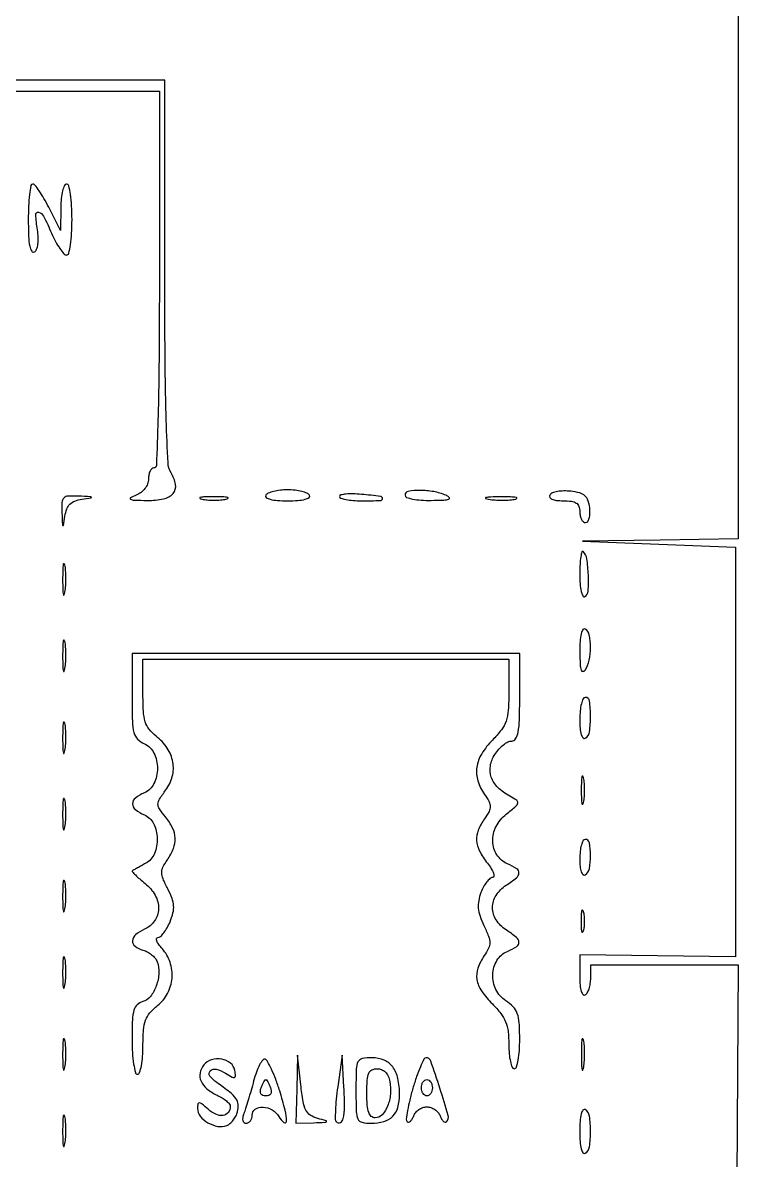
# Model space of a CAD drawing. Header units: millimetres. Extents: x 42961 to 43381, y 28224 to 28521.
# Drawn here: x 43154.79 to 43166.56, y 28340.88 to 28359.58 of the extents above; entities that cross this region are included whole.
import ezdxf

# ---------------------------------------------------------------- set-up
doc = ezdxf.new("R2010")
doc.units = ezdxf.units.MM

msp = doc.modelspace()

# ---------------------------------------------------------------- linework, layer by layer
for points in [[(43166.557, 28361.871), (43166.557, 28351.094), (43165.277, 28351.075), (43163.997, 28351.057), (43165.254, 28351.008), (43166.512, 28350.959), (43166.512, 28347.591), (43166.512, 28344.223), (43165.232, 28344.238), (43163.952, 28344.252), (43163.952, 28343.896, 0.02008), (43163.958, 28343.753, 0.05248), (43163.977, 28343.652, 0.110055), (43164.006, 28343.6, 0.36386), (43164.042, 28343.595, 0.130646), (43164.076, 28343.631, 0.045439), (43164.105, 28343.698, 0.041396), (43164.125, 28343.782, 0.037634), (43164.132, 28343.869), (43164.132, 28344.089), (43165.345, 28344.089), (43166.559, 28344.089), (43166.535, 28340.564)], [(43151.109, 28358.459), (43157.037, 28358.459), (43157.037, 28355.36, -0.001995), (43157.031, 28354.019, -0.00525), (43157.014, 28353.059, -0.001485), (43156.989, 28352.303, -0.404023), (43156.947, 28352.262, 0.193594), (43156.913, 28352.248, 0.087371), (43156.883, 28352.208, 0.06722), (43156.864, 28352.149, 0.047238), (43156.857, 28352.079, -0.093033), (43156.842, 28352.001, -0.070798), (43156.8, 28351.925, -0.06698), (43156.735, 28351.861, -0.066926), (43156.655, 28351.815, 0.02816), (43156.562, 28351.772, 0.613861), (43156.562, 28351.748, 0.103208), (43156.622, 28351.734, 0.004605), (43156.837, 28351.728, 0.053665), (43157.107, 28351.753, 0.165903), (43157.262, 28351.844, 0.223362), (43157.303, 28351.99, 0.098505), (43157.23, 28352.182, -0.128216), (43157.179, 28352.348, -0.004193), (43157.151, 28353.047, -0.005997), (43157.132, 28354.023, -0.001852), (43157.126, 28355.494), (43157.126, 28358.638), (43151.064, 28358.638)]]:
    msp.add_lwpolyline(points, format="xyb")
for points in [[(43154.881, 28356.343, 0.009663), (43154.886, 28356.075, 0.037063), (43154.905, 28355.91, 0.087195), (43154.937, 28355.826, 0.419742), (43154.981, 28355.815, 0.16719), (43155.018, 28355.86, 0.054253), (43155.039, 28355.945, 0.044794), (43155.044, 28356.054, 0.029912), (43155.031, 28356.18, -0.023621), (43155.003, 28356.429, -0.506376), (43155.051, 28356.469, -0.220519), (43155.132, 28356.405, -0.014015), (43155.264, 28356.123, 0.019725), (43155.33, 28355.986, 0.028052), (43155.4, 28355.87, 0.02725), (43155.466, 28355.784, 0.218882), (43155.51, 28355.764, 0.344824), (43155.546, 28355.793, 0.022372), (43155.574, 28355.932, 0.024454), (43155.593, 28356.12, 0.013826), (43155.6, 28356.348, 0.013867), (43155.593, 28356.576, 0.024301), (43155.574, 28356.763, 0.022017), (43155.546, 28356.904, 0.345347), (43155.51, 28356.932, 0.300322), (43155.475, 28356.909, 0.039749), (43155.445, 28356.82, 0.035407), (43155.423, 28356.696, 0.022182), (43155.414, 28356.55), (43155.409, 28356.168), (43155.217, 28356.55, 0.014092), (43155.138, 28356.696, 0.020744), (43155.061, 28356.82, 0.016822), (43154.991, 28356.914, 0.228523), (43154.953, 28356.932, 0.363556), (43154.925, 28356.908, 0.013545), (43154.902, 28356.759, 0.018965), (43154.886, 28356.569, 0.011492)], [(43155.433, 28351.521, 0.001118), (43155.443, 28351.333, 0.185809), (43155.451, 28351.315, 0.612037), (43155.46, 28351.318, 0.001937), (43155.484, 28351.47, -0.052041), (43155.514, 28351.588, -0.106871), (43155.566, 28351.667, -0.106871), (43155.645, 28351.718, -0.052041), (43155.762, 28351.749, 0.001937), (43155.915, 28351.773, 0.612037), (43155.918, 28351.782, 0.185809), (43155.899, 28351.79, 0.001118), (43155.712, 28351.799, 0.022698), (43155.537, 28351.799, 0.187319), (43155.465, 28351.768, 0.187319), (43155.433, 28351.696, 0.022698)], [(43157.733, 28351.749, 0.029693), (43157.825, 28351.737, 0.017887), (43157.935, 28351.733, 0.017887), (43158.045, 28351.737, 0.029693), (43158.137, 28351.749, 0.142433), (43158.165, 28351.763, 0.611425), (43158.161, 28351.777, 0.039503), (43158.079, 28351.786, 0.008087), (43157.935, 28351.788, 0.008087), (43157.79, 28351.786, 0.039503), (43157.709, 28351.777, 0.611425), (43157.705, 28351.763, 0.142433)], [(43158.788, 28351.813, 0.400129), (43158.796, 28351.776, 0.089468), (43158.86, 28351.747, 0.044569), (43158.979, 28351.728, 0.016707), (43159.147, 28351.723, 0.016707), (43159.316, 28351.728, 0.044569), (43159.435, 28351.747, 0.089468), (43159.499, 28351.776, 0.400129), (43159.506, 28351.813, 0.158284), (43159.465, 28351.847, 0.036095), (43159.378, 28351.876, 0.033884), (43159.268, 28351.896, 0.02738), (43159.147, 28351.902, 0.02738), (43159.027, 28351.896, 0.033884), (43158.916, 28351.876, 0.036095), (43158.829, 28351.847, 0.158284)], [(43160, 28351.792, 0.325612), (43160.02, 28351.765, 0.029992), (43160.106, 28351.743, 0.029671), (43160.222, 28351.728, 0.018271), (43160.36, 28351.723, 0.00528), (43160.675, 28351.726, 0.408041), (43160.707, 28351.759, 0.380673), (43160.675, 28351.795, 0.005194), (43160.36, 28351.828, 0.018125), (43160.222, 28351.836, 0.030261), (43160.106, 28351.832, 0.031602), (43160.021, 28351.818, 0.349806)], [(43161.078, 28351.813, 0.320305), (43161.103, 28351.778, 0.034411), (43161.203, 28351.751, 0.032203), (43161.341, 28351.733, 0.019831), (43161.505, 28351.729, 0.006847), (43161.715, 28351.735, 0.071077), (43161.799, 28351.751, 0.560431), (43161.805, 28351.777, 0.091871), (43161.752, 28351.813, 0.057259), (43161.55, 28351.873, 0.044296), (43161.321, 28351.893, 0.046096), (43161.131, 28351.876, 0.361221)], [(43162.449, 28351.748, 0.022548), (43162.559, 28351.736, 0.015659), (43162.683, 28351.733, 0.015827), (43162.803, 28351.737, 0.031163), (43162.898, 28351.749, 0.248898), (43162.915, 28351.763, 0.49082), (43162.908, 28351.776, 0.030832), (43162.811, 28351.785, 0.00738), (43162.65, 28351.787, 0.006817), (43162.489, 28351.784, 0.040183), (43162.406, 28351.775, 0.720633), (43162.404, 28351.762, 0.075924)], [(43163.461, 28351.817, 0.266214), (43163.459, 28351.779, 0.1703), (43163.493, 28351.748, 0.075917), (43163.567, 28351.729, 0.026465), (43163.677, 28351.723, -0.029504), (43163.816, 28351.715, -0.11578), (43163.895, 28351.686, -0.167735), (43163.938, 28351.631, -0.081932), (43163.952, 28351.543, 0.051351), (43163.959, 28351.474, 0.07128), (43163.98, 28351.416, 0.09133), (43164.011, 28351.377, 0.181098), (43164.048, 28351.363, 0.24618), (43164.082, 28351.382, 0.083534), (43164.107, 28351.434, 0.059911), (43164.119, 28351.512, 0.037429), (43164.115, 28351.605, 0.050777), (43164.087, 28351.73, 0.133721), (43164.037, 28351.806, 0.117547), (43163.951, 28351.851, 0.034768), (43163.803, 28351.879, 0.032475), (43163.69, 28351.884, 0.040351), (43163.585, 28351.874, 0.044961), (43163.502, 28351.851, 0.16608)], [(43163.952, 28350.52, 0.017387), (43163.958, 28350.355, 0.039024), (43163.976, 28350.231, 0.065744), (43164.004, 28350.157, 0.433507), (43164.037, 28350.148, 0.245112), (43164.091, 28350.238, 0.023483), (43164.093, 28350.503, 0.026174), (43164.069, 28350.767, 0.162032), (43164.009, 28350.887, 0.564516), (43163.987, 28350.882, 0.036623), (43163.969, 28350.803, 0.025878), (43163.956, 28350.679, 0.012651)], [(43155.446, 28350.42, 0.006817), (43155.448, 28350.26, 0.040183), (43155.458, 28350.176, 0.720633), (43155.47, 28350.174, 0.075924), (43155.484, 28350.22, 0.022548), (43155.496, 28350.329, 0.015659), (43155.5, 28350.454, 0.015827), (43155.495, 28350.574, 0.031163), (43155.483, 28350.669, 0.248898), (43155.469, 28350.686, 0.49082), (43155.456, 28350.679, 0.030832), (43155.448, 28350.582, 0.00738)], [(43163.953, 28349.236, 0.009372), (43163.958, 28349.033, 0.06222), (43163.974, 28348.934, 0.369495), (43164.004, 28348.915, 0.219131), (43164.042, 28348.939, 0.095261), (43164.106, 28349.099, 0.048497), (43164.128, 28349.315, 0.047959), (43164.108, 28349.516, 0.209364), (43164.042, 28349.612, 0.409778), (43164.005, 28349.604, 0.084695), (43163.977, 28349.536, 0.042668), (43163.958, 28349.412, 0.015847)], [(43155.446, 28349.163, 0.006817), (43155.448, 28349.002, 0.040183), (43155.458, 28348.919, 0.720633), (43155.47, 28348.917, 0.075924), (43155.484, 28348.962, 0.022548), (43155.496, 28349.072, 0.015659), (43155.5, 28349.197, 0.015827), (43155.495, 28349.317, 0.031163), (43155.483, 28349.411, 0.248898), (43155.469, 28349.429, 0.49082), (43155.456, 28349.421, 0.030832), (43155.448, 28349.324, 0.00738)], [(43156.588, 28348.511, 0.006799), (43156.593, 28348.096, 0.056183), (43156.619, 28347.909, 0.128933), (43156.679, 28347.802, 0.098508), (43156.79, 28347.725, -0.177699), (43156.948, 28347.573, -0.113966), (43157.006, 28347.322, -0.113966), (43156.948, 28347.071, -0.177699), (43156.79, 28346.919, 0.061208), (43156.642, 28346.832, 0.232254), (43156.597, 28346.738, 0.232254), (43156.642, 28346.645, 0.061208), (43156.79, 28346.557, -0.1767), (43156.941, 28346.412, -0.107822), (43157.002, 28346.169, -0.106434), (43156.955, 28345.92, -0.168704), (43156.812, 28345.76, 0.000447), (43156.741, 28345.72, 0.000563), (43156.675, 28345.683, 0.000447), (43156.619, 28345.652, 0.004503), (43156.596, 28345.639, 0.464761), (43156.593, 28345.622, 0.018204), (43156.642, 28345.568, 0.021114), (43156.713, 28345.502, 0.011863), (43156.803, 28345.427, -0.099058), (43156.968, 28345.234, -0.132652), (43157.023, 28345.012, -0.149515), (43156.958, 28344.812, -0.137227), (43156.79, 28344.674, 0.069167), (43156.646, 28344.585, 0.206392), (43156.595, 28344.485, 0.255061), (43156.637, 28344.395, 0.09606), (43156.767, 28344.332, -0.059385), (43156.839, 28344.304, -0.047354), (43156.909, 28344.257, -0.048873), (43156.967, 28344.2, -0.081867), (43157.001, 28344.142, -0.106498), (43157.03, 28343.956, -0.072473), (43156.987, 28343.746, -0.076933), (43156.89, 28343.569, -0.166648), (43156.763, 28343.485, 0.127849), (43156.672, 28343.434, 0.133318), (43156.619, 28343.346, 0.05986), (43156.593, 28343.186, 0.009271), (43156.588, 28342.866, 0.014201), (43156.594, 28342.643, 0.024654), (43156.614, 28342.458, 0.022477), (43156.642, 28342.32, 0.344064), (43156.677, 28342.292, 0.326829), (43156.712, 28342.318, 0.029436), (43156.741, 28342.43, 0.029341), (43156.761, 28342.581, 0.018056), (43156.767, 28342.761, -0.018008), (43156.777, 28343.021, -0.069237), (43156.81, 28343.179, -0.091339), (43156.88, 28343.298, -0.046228), (43157.007, 28343.42, 0.104094), (43157.172, 28343.62, 0.100836), (43157.245, 28343.872, 0.100811), (43157.213, 28344.133, 0.10399), (43157.083, 28344.357, -0.026774), (43157.026, 28344.426, -0.063928), (43156.994, 28344.485, -0.150184), (43156.992, 28344.522, -0.350265), (43157.012, 28344.538, 0.189314), (43157.055, 28344.555, 0.041424), (43157.109, 28344.614, 0.037617), (43157.164, 28344.698, 0.028432), (43157.212, 28344.798, 0.035825), (43157.261, 28344.945, 0.07983), (43157.272, 28345.062, 0.074313), (43157.245, 28345.182, 0.027847), (43157.175, 28345.339, -0.019238), (43157.097, 28345.506, -0.096678), (43157.075, 28345.607, -0.1201), (43157.096, 28345.697, -0.036941), (43157.168, 28345.817, 0.057229), (43157.269, 28346.004, 0.10675), (43157.298, 28346.173, 0.105265), (43157.255, 28346.34, 0.05458), (43157.137, 28346.522, -0.021418), (43157.037, 28346.657, -0.15306), (43157.014, 28346.734, -0.140007), (43157.038, 28346.814, -0.016927), (43157.143, 28346.966, 0.095647), (43157.25, 28347.19, 0.109252), (43157.259, 28347.426, 0.10345), (43157.166, 28347.654, 0.078126), (43156.982, 28347.853, -0.060598), (43156.869, 28347.966, -0.093169), (43156.805, 28348.089, -0.059744), (43156.775, 28348.263, -0.012973), (43156.767, 28348.57), (43156.767, 28349.118), (43159.776, 28349.118), (43162.785, 28349.118), (43162.785, 28348.586, -0.01574), (43162.775, 28348.28, -0.065438), (43162.739, 28348.098, -0.081963), (43162.662, 28347.953, -0.033498), (43162.515, 28347.785, 0.058976), (43162.339, 28347.562, 0.101711), (43162.259, 28347.34, 0.110485), (43162.276, 28347.118, 0.078957), (43162.385, 28346.893, -0.027762), (43162.46, 28346.773, -0.125654), (43162.48, 28346.693, -0.125654), (43162.46, 28346.614, -0.027762), (43162.385, 28346.494, 0.057167), (43162.282, 28346.303, 0.11193), (43162.255, 28346.134, 0.104949), (43162.303, 28345.962, 0.046278), (43162.432, 28345.762, -0.0244), (43162.496, 28345.671, -0.053661), (43162.534, 28345.595, -0.110268), (43162.541, 28345.546, -0.389588), (43162.519, 28345.526, 0.181204), (43162.475, 28345.509, 0.047876), (43162.422, 28345.453, 0.042167), (43162.37, 28345.374, 0.03264), (43162.327, 28345.279, 0.044828), (43162.289, 28345.144, 0.068272), (43162.283, 28345.022, 0.060849), (43162.311, 28344.893, 0.028342), (43162.375, 28344.735, -0.018331), (43162.451, 28344.559, -0.090035), (43162.472, 28344.454, -0.116253), (43162.451, 28344.362, -0.040162), (43162.382, 28344.243, 0.069045), (43162.276, 28344.036, 0.125996), (43162.26, 28343.849, 0.110118), (43162.337, 28343.66, 0.045186), (43162.515, 28343.446, -0.032075), (43162.652, 28343.29, -0.068373), (43162.732, 28343.152, -0.066761), (43162.772, 28342.994, -0.029365), (43162.785, 28342.78, 0.021314), (43162.791, 28342.627, 0.03429), (43162.811, 28342.499, 0.037929), (43162.839, 28342.406, 0.308461), (43162.874, 28342.382, 0.330142), (43162.909, 28342.408, 0.027928), (43162.938, 28342.524, 0.028439), (43162.958, 28342.681, 0.017473), (43162.964, 28342.866, 0.015325), (43162.956, 28343.138, 0.071708), (43162.924, 28343.291, 0.105962), (43162.857, 28343.399, 0.055268), (43162.734, 28343.5, -0.134365), (43162.573, 28343.683, -0.123278), (43162.52, 28343.928, -0.128945), (43162.59, 28344.162, -0.153763), (43162.762, 28344.312, 0.036094), (43162.915, 28344.393, 0.275875), (43162.951, 28344.463, 0.212191), (43162.91, 28344.541, 0.022685), (43162.74, 28344.664, -0.106342), (43162.576, 28344.83, -0.142702), (43162.517, 28345.032, -0.142702), (43162.576, 28345.233, -0.106342), (43162.74, 28345.399, 0.022685), (43162.91, 28345.522, 0.212191), (43162.951, 28345.601, 0.275875), (43162.915, 28345.67, 0.036094), (43162.762, 28345.751, -0.146628), (43162.589, 28345.899, -0.139006), (43162.52, 28346.121, -0.1246), (43162.576, 28346.364, -0.106482), (43162.744, 28346.569, 0.00807), (43162.903, 28346.7, 0.172239), (43162.933, 28346.752, 0.300394), (43162.914, 28346.796, 0.023816), (43162.799, 28346.865, -0.070591), (43162.606, 28347.007, -0.114945), (43162.497, 28347.177, -0.128867), (43162.481, 28347.364, -0.102135), (43162.556, 28347.552, -0.038858), (43162.62, 28347.636, -0.041381), (43162.696, 28347.707, -0.045165), (43162.771, 28347.756, -0.122974), (43162.832, 28347.771, 0.263837), (43162.897, 28347.808, 0.089336), (43162.938, 28347.915, 0.038558), (43162.959, 28348.116, 0.007102), (43162.964, 28348.489), (43162.964, 28349.208), (43159.776, 28349.208), (43156.588, 28349.208)], [(43163.952, 28348.125, 0.019531), (43163.958, 28347.979, 0.051222), (43163.977, 28347.875, 0.106919), (43164.006, 28347.822, 0.369423), (43164.042, 28347.816, 0.222844), (43164.112, 28347.923, 0.035059), (43164.13, 28348.18, 0.03491), (43164.112, 28348.428, 0.373897), (43164.042, 28348.489, 0.297764), (43164.007, 28348.467, 0.042932), (43163.978, 28348.382, 0.03716), (43163.959, 28348.265, 0.02325)], [(43155.446, 28347.816, 0.006817), (43155.448, 28347.655, 0.040183), (43155.458, 28347.572, 0.720633), (43155.47, 28347.57, 0.075924), (43155.484, 28347.615, 0.022548), (43155.496, 28347.725, 0.015659), (43155.5, 28347.849, 0.015827), (43155.495, 28347.969, 0.031163), (43155.483, 28348.064, 0.248898), (43155.469, 28348.081, 0.49082), (43155.456, 28348.074, 0.030832), (43155.448, 28347.977, 0.00738)], [(43163.977, 28346.963, 0.008087), (43163.979, 28346.818, 0.039503), (43163.988, 28346.737, 0.611425), (43164.001, 28346.733, 0.142433), (43164.015, 28346.761, 0.029693), (43164.028, 28346.853, 0.017887), (43164.032, 28346.963, 0.017887), (43164.028, 28347.073, 0.029693), (43164.015, 28347.165, 0.142433), (43164.001, 28347.193, 0.611425), (43163.988, 28347.189, 0.039503), (43163.979, 28347.107, 0.008087)], [(43155.446, 28346.559, 0.006817), (43155.448, 28346.398, 0.040183), (43155.458, 28346.314, 0.720633), (43155.47, 28346.313, 0.075924), (43155.484, 28346.358, 0.022548), (43155.496, 28346.467, 0.015659), (43155.5, 28346.592, 0.015827), (43155.495, 28346.712, 0.031163), (43155.483, 28346.807, 0.248898), (43155.469, 28346.824, 0.49082), (43155.456, 28346.817, 0.030832), (43155.448, 28346.72, 0.00738)], [(43163.952, 28345.835, 0.023007), (43163.958, 28345.708, 0.059005), (43163.977, 28345.619, 0.125298), (43164.006, 28345.574, 0.336396), (43164.042, 28345.571, 0.213263), (43164.11, 28345.671, 0.044219), (43164.13, 28345.89, 0.045637), (43164.111, 28346.097, 0.361738), (43164.042, 28346.154, 0.280045), (43164.007, 28346.133, 0.051215), (43163.978, 28346.06, 0.04194), (43163.959, 28345.957, 0.02657)], [(43155.446, 28345.211, 0.006817), (43155.448, 28345.051, 0.040183), (43155.458, 28344.967, 0.720633), (43155.47, 28344.965, 0.075924), (43155.484, 28345.011, 0.022548), (43155.496, 28345.12, 0.015659), (43155.5, 28345.245, 0.015827), (43155.495, 28345.365, 0.031163), (43155.483, 28345.46, 0.248898), (43155.469, 28345.477, 0.49082), (43155.456, 28345.47, 0.030832), (43155.448, 28345.373, 0.00738)], [(43163.973, 28344.807, 0.011065), (43163.975, 28344.695, 0.052887), (43163.985, 28344.631, 0.542911), (43163.999, 28344.627, 0.161593), (43164.014, 28344.65, 0.039571), (43164.027, 28344.722, 0.024357), (43164.031, 28344.807, 0.024357), (43164.027, 28344.893, 0.039571), (43164.014, 28344.964, 0.161593), (43163.999, 28344.988, 0.542911), (43163.985, 28344.983, 0.052887), (43163.975, 28344.92, 0.011065)], [(43155.446, 28343.954, 0.006817), (43155.448, 28343.793, 0.040183), (43155.458, 28343.71, 0.720633), (43155.47, 28343.708, 0.075924), (43155.484, 28343.753, 0.022548), (43155.496, 28343.863, 0.015659), (43155.5, 28343.987, 0.015827), (43155.495, 28344.108, 0.031163), (43155.483, 28344.202, 0.248898), (43155.469, 28344.219, 0.49082), (43155.456, 28344.212, 0.030832), (43155.448, 28344.115, 0.00738)], [(43155.446, 28342.607, 0.006817), (43155.448, 28342.446, 0.040183), (43155.458, 28342.363, 0.720633), (43155.47, 28342.361, 0.075924), (43155.484, 28342.406, 0.022548), (43155.496, 28342.516, 0.015659), (43155.5, 28342.64, 0.015827), (43155.495, 28342.76, 0.031163), (43155.483, 28342.855, 0.248898), (43155.469, 28342.872, 0.49082), (43155.456, 28342.865, 0.030832), (43155.448, 28342.768, 0.00738)], [(43163.978, 28342.607, 0.006817), (43163.98, 28342.446, 0.040183), (43163.99, 28342.363, 0.720633), (43164.003, 28342.361, 0.075924), (43164.017, 28342.406, 0.022548), (43164.028, 28342.516, 0.015659), (43164.032, 28342.64, 0.015827), (43164.028, 28342.76, 0.031163), (43164.015, 28342.855, 0.248898), (43164.001, 28342.872, 0.49082), (43163.988, 28342.865, 0.030832), (43163.98, 28342.768, 0.00738)], [(43159.297, 28342.046), (43159.282, 28341.484), (43159.574, 28341.493, 0.001928), (43159.762, 28341.5, 0.195664), (43159.786, 28341.51, 0.561168), (43159.782, 28341.524, 0.003867), (43159.641, 28341.564, -0.077154), (43159.52, 28341.619, -0.132835), (43159.447, 28341.701, -0.076139), (43159.401, 28341.841, -0.013531), (43159.364, 28342.116), (43159.311, 28342.607)], [(43159.971, 28342.083, 0.010426), (43159.946, 28341.878, 0.015273), (43159.933, 28341.697, 0.010596), (43159.93, 28341.549, 0.198018), (43159.948, 28341.507, 0.334352), (43160.014, 28341.497, 0.216251), (43160.062, 28341.562, 0.054615), (43160.082, 28341.751, 0.011769), (43160.073, 28342.08), (43160.045, 28342.607)], [(43160.27, 28342.023, 0.006938), (43160.275, 28341.674, 0.102576), (43160.303, 28341.555, 0.234051), (43160.371, 28341.5, 0.053682), (43160.521, 28341.484, 0.068886), (43160.73, 28341.513, 0.129865), (43160.875, 28341.599, 0.128639), (43160.96, 28341.746, 0.066943), (43160.988, 28341.957, 0.052197), (43160.961, 28342.222, 0.108783), (43160.875, 28342.411, 0.133376), (43160.733, 28342.522, 0.099929), (43160.536, 28342.562, 0.045826), (43160.373, 28342.547, 0.236432), (43160.303, 28342.494, 0.108388), (43160.275, 28342.378, 0.00677)], [(43161.207, 28342.061, 0.011348), (43161.155, 28341.866, 0.017002), (43161.119, 28341.693, 0.012014), (43161.098, 28341.551, 0.230682), (43161.113, 28341.51, 0.252423), (43161.137, 28341.502, 0.132438), (43161.165, 28341.517, 0.078205), (43161.195, 28341.553, 0.040493), (43161.22, 28341.606, -0.08584), (43161.254, 28341.662, -0.066279), (43161.307, 28341.71, -0.066016), (43161.372, 28341.743, -0.083559), (43161.437, 28341.754, -0.083559), (43161.503, 28341.743, -0.066016), (43161.567, 28341.71, -0.066279), (43161.621, 28341.662, -0.08584), (43161.654, 28341.606, 0.039452), (43161.68, 28341.553, 0.076223), (43161.709, 28341.516, 0.129592), (43161.737, 28341.502, 0.25861), (43161.761, 28341.508, 0.272526), (43161.787, 28341.611, 0.00777), (43161.651, 28342.06, 0.007356), (43161.501, 28342.507, 0.317966), (43161.423, 28342.562, 0.284094), (43161.389, 28342.541, 0.013882), (43161.331, 28342.415, 0.019061), (43161.268, 28342.253, 0.012231)], [(43157.768, 28342.443, 0.12784), (43157.707, 28342.312, 0.150077), (43157.722, 28342.177, 0.118866), (43157.818, 28342.051, 0.064662), (43157.985, 28341.947, -0.030365), (43158.069, 28341.903, -0.038798), (43158.14, 28341.851, -0.042957), (43158.19, 28341.801, -0.175523), (43158.204, 28341.761, -0.168038), (43158.17, 28341.663, -0.196664), (43158.085, 28341.614, -0.138325), (43157.964, 28341.632, -0.07863), (43157.839, 28341.714, 0.009101), (43157.735, 28341.805, 0.158951), (43157.694, 28341.821, 0.390218), (43157.671, 28341.803, 0.037829), (43157.665, 28341.726, 0.172817), (43157.71, 28341.602, 0.089483), (43157.836, 28341.493, 0.085948), (43157.998, 28341.433, 0.139078), (43158.144, 28341.446, 0.086449), (43158.198, 28341.478, 0.048584), (43158.251, 28341.534, 0.046585), (43158.295, 28341.602, 0.055879), (43158.323, 28341.673, 0.087268), (43158.332, 28341.794, 0.132693), (43158.296, 28341.891, 0.073154), (43158.196, 28341.995, 0.013213), (43157.98, 28342.154, -0.084743), (43157.869, 28342.261, -0.362634), (43157.875, 28342.347, -0.275165), (43157.972, 28342.373, -0.072704), (43158.126, 28342.306, 0.012439), (43158.233, 28342.243, 0.206847), (43158.273, 28342.239, 0.348621), (43158.29, 28342.265, 0.027514), (43158.278, 28342.354, 0.17869), (43158.206, 28342.474, 0.126442), (43158.062, 28342.539, 0.118142), (43157.896, 28342.528, 0.145946)], [(43158.588, 28342.181, -0.003989), (43158.545, 28342.023, -0.003909), (43158.498, 28341.865, -0.00385), (43158.455, 28341.726, -0.014752), (43158.425, 28341.641, 0.049255), (43158.408, 28341.579, 0.103692), (43158.41, 28341.528, 0.160564), (43158.43, 28341.497, 0.174699), (43158.464, 28341.484, 0.134459), (43158.502, 28341.495, 0.100435), (43158.534, 28341.524, 0.087143), (43158.556, 28341.567, 0.072144), (43158.563, 28341.619, -0.252961), (43158.615, 28341.715, -0.158629), (43158.742, 28341.75, -0.118411), (43158.895, 28341.705, -0.135728), (43159.001, 28341.597, 0.088027), (43159.085, 28341.495, 0.629031), (43159.128, 28341.514, 0.071707), (43159.108, 28341.697, 0.013663), (43159.016, 28342.018, 0.013118), (43158.95, 28342.208, 0.018655), (43158.881, 28342.372, 0.014906), (43158.817, 28342.502, 0.191172), (43158.776, 28342.536, 0.322666), (43158.737, 28342.524, 0.039465), (43158.686, 28342.444, 0.034856), (43158.634, 28342.326, 0.021236)], [(43160.828, 28342.172, -0.06917), (43160.838, 28341.964, -0.07402), (43160.791, 28341.767, -0.0908), (43160.701, 28341.624, -0.209406), (43160.587, 28341.574, -0.181408), (43160.523, 28341.598, -0.131955), (43160.48, 28341.662, -0.065718), (43160.456, 28341.781, -0.016423), (43160.449, 28341.978, -0.014424), (43160.456, 28342.195, -0.084876), (43160.481, 28342.306, -0.178008), (43160.533, 28342.362, -0.117983), (43160.619, 28342.382, -0.097841), (43160.692, 28342.368, -0.099682), (43160.754, 28342.327, -0.088485), (43160.8, 28342.26, -0.060411)], [(43158.865, 28342.068, -0.074756), (43158.877, 28342.013, -0.14841), (43158.868, 28341.97, -0.165571), (43158.837, 28341.943, -0.098585), (43158.788, 28341.933, -0.098585), (43158.739, 28341.943, -0.165571), (43158.708, 28341.97, -0.14841), (43158.698, 28342.013, -0.074756), (43158.711, 28342.068, -0.015549), (43158.732, 28342.12, -0.023203), (43158.755, 28342.163, -0.019892), (43158.775, 28342.196, -0.247326), (43158.788, 28342.203, -0.247326), (43158.801, 28342.196, -0.019892), (43158.821, 28342.163, -0.023203), (43158.844, 28342.12, -0.015549)], [(43161.527, 28342.068, -0.064853), (43161.52, 28342.016, -0.082425), (43161.501, 28341.973, -0.098894), (43161.472, 28341.944, -0.148195), (43161.437, 28341.933, -0.148195), (43161.403, 28341.944, -0.098894), (43161.374, 28341.973, -0.082425), (43161.354, 28342.016, -0.064853), (43161.348, 28342.068, -0.064853), (43161.354, 28342.119, -0.082425), (43161.374, 28342.163, -0.098894), (43161.403, 28342.192, -0.148195), (43161.437, 28342.203, -0.148195), (43161.472, 28342.192, -0.098894), (43161.501, 28342.163, -0.082425), (43161.52, 28342.119, -0.064853)], [(43163.952, 28341.349, 0.016707), (43163.958, 28341.181, 0.044569), (43163.976, 28341.062, 0.089468), (43164.005, 28340.998, 0.400129), (43164.042, 28340.99, 0.222183), (43164.111, 28341.096, 0.035689), (43164.129, 28341.349, 0.035689), (43164.111, 28341.603, 0.222183), (43164.042, 28341.709, 0.400129), (43164.005, 28341.701, 0.089468), (43163.976, 28341.637, 0.044569), (43163.958, 28341.518, 0.016707)], [(43155.446, 28341.349, 0.006817), (43155.448, 28341.189, 0.040183), (43155.458, 28341.105, 0.720633), (43155.47, 28341.104, 0.075924), (43155.484, 28341.149, 0.022548), (43155.496, 28341.258, 0.015659), (43155.5, 28341.383, 0.015827), (43155.495, 28341.503, 0.031163), (43155.483, 28341.598, 0.248898), (43155.469, 28341.615, 0.49082), (43155.456, 28341.608, 0.030832), (43155.448, 28341.511, 0.00738)]]:
    msp.add_lwpolyline(points, format="xyb", close=True)

doc.saveas('drawing.dxf')
